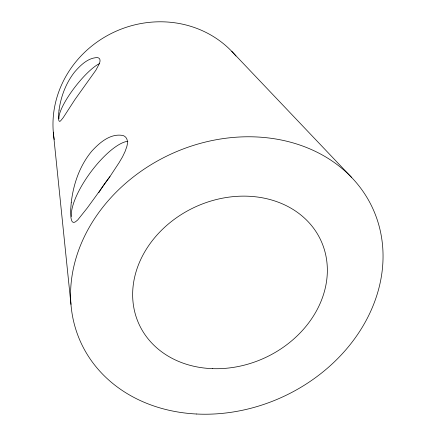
<?xml version="1.0" encoding="UTF-8"?>
<svg xmlns="http://www.w3.org/2000/svg" width="436" height="436" viewBox="0 0 436 436"><rect width="100%" height="100%" fill="white"/><g stroke="black" fill="none" stroke-linecap="round" stroke-linejoin="round"><path stroke-width="0.65" d="M231.783 51.366L351.427 177.25M53.285 132.157L70.964 304.393M54.206 139.547A103.218 96.438 -24.7 0 1 114.75 31.823A103.218 96.438 -24.7 0 1 235.93 55.988M58.991 118.712A36.613 8.905 -52.1 0 1 72.872 89.849A36.613 8.905 -52.1 0 1 99.321 63.656M71.482 216.594A49.328 16.072 -53.6 0 1 91.064 171.686A49.328 16.072 -53.6 0 1 127.852 141.297M98.83 192.685A48.827 16.999 -53.6 0 1 100.002 190.75M100.302 190.265A48.827 16.999 -53.6 0 1 110.014 176.656M71.226 202.805L70.774 208.479A48.26 8.469 -76.3 0 0 72.501 221.951L73.809 222.491L75.504 221.799L77.717 219.951L87.26 207.994L95.936 196.075L110.455 175.784L119.055 162.721L122.532 156.829L125.105 151.434L126.783 146.719A48.162 16.917 -40.1 0 0 123.083 135.531C110.613 133.002 99.544 142.648 91.729 151.221C79.679 165.724 73.308 184.232 71.226 202.805M59.04 110.074L58.642 113.856A35.926 4.643 -75.5 0 0 59.607 121.355L60.479 121.023L63.171 117.715L74.91 99.604L95.898 70.18L99.332 63.716A35.599 9.32 -38.8 0 0 97.304 57.579C87.838 57.835 80.426 65.34 74.583 72.049C66.01 82.971 60.926 96.378 59.04 110.074M212.67 368.66A100.111 83.08 -24.7 0 0 321.626 242.111A100.111 83.08 -24.7 0 0 155.701 236.508A100.111 83.08 -24.7 0 0 212.67 368.66M196.505 414.009A160.606 133.639 -24.7 0 0 374.698 212.937A160.606 133.639 -24.7 0 0 109.234 199.546A160.606 133.639 -24.7 0 0 196.505 414.009"/></g></svg>
